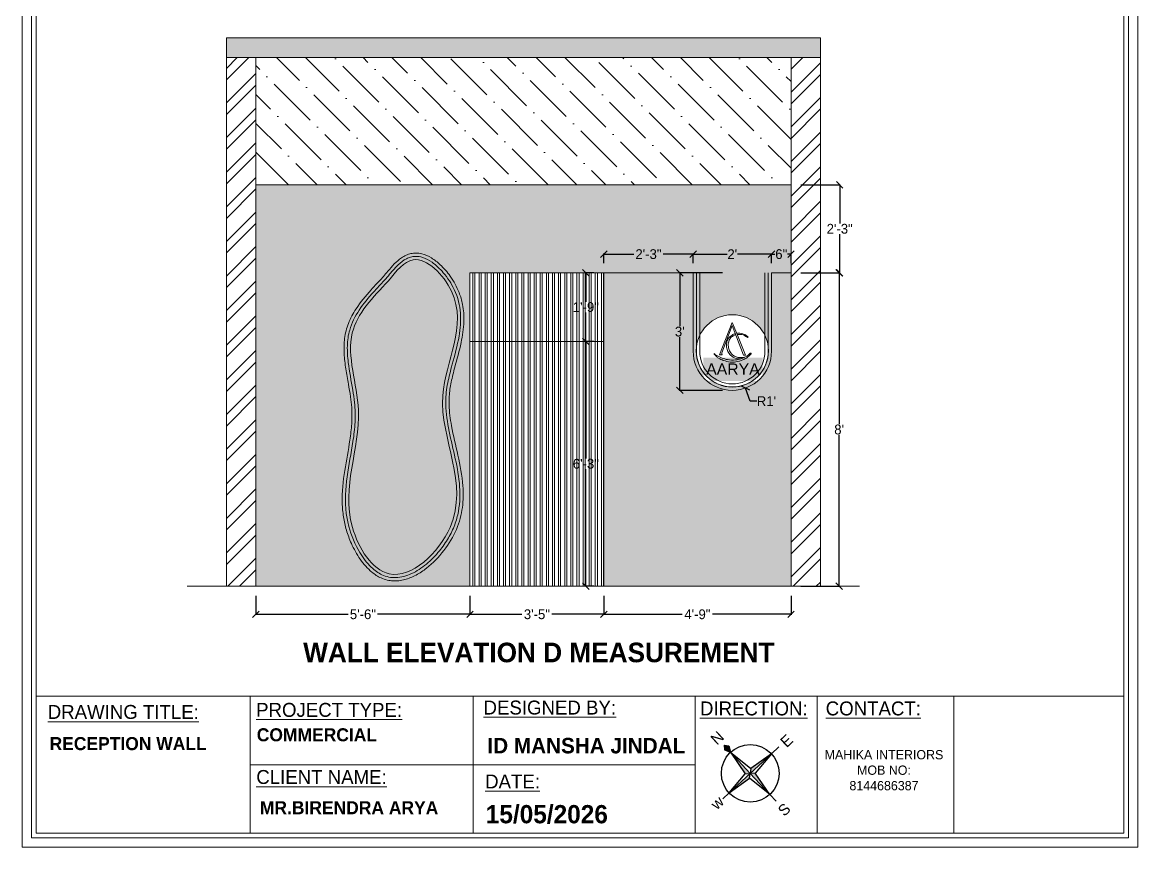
# Model space of a CAD drawing. Header units: inches. Extents: x 9636 to 21597, y -10243 to 557.
# Drawn here: x 21255 to 21596.8, y -3711.5 to -3458.6 of the extents above; entities that cross this region are included whole.
import ezdxf

# ---------------------------------------------------------------- set-up
doc = ezdxf.new("R2010")
doc.units = ezdxf.units.IN
doc.header["$MEASUREMENT"] = 0
for name, color, linetype in [('ELE', 5, 'Continuous'), ('FUR', 42, 'Continuous'), ('IEL-HATCH-002', 7, 'Continuous')]:
    doc.layers.add(name, color=color, linetype=linetype)
doc.layers.add('FURNI', color=140, linetype='Continuous', lineweight=18)
doc.styles.add('HEMI', font='stylu.ttf')
doc.styles.get("Standard").update_dxf_attribs({"font": 'arial.ttf'})
doc.dimstyles.get("Standard").update_dxf_attribs({"dimtxt": 0.18, "dimasz": 0.18, "dimexe": 0.18, "dimexo": 0.0625, "dimgap": 0.09, "dimtad": 0, "dimtih": 1, "dimtoh": 1, "dimdec": 0, "dimzin": 0, "dimdsep": 46, "dimlunit": 4, "dimtxsty": 'Standard', "dimcen": 0.09, "dimadec": 0, "dimazin": 0, "dimtfac": 1, "dimtdec": 0, "dimtofl": 0, "dimtmove": 0, "dimatfit": 3, "dimfxl": 1, "dimtolj": 1, "dimtzin": 0, "dimarcsym": 0})

# ---------------------------------------------------------------- blocks, each defined once
blk = doc.blocks.new('_Oblique')
at = {"color": 0, "linetype": 'ByBlock', "lineweight": -2}
blk.add_line((-0.5, -0.5), (0.5, 0.5), dxfattribs=at)
blk = doc.blocks.new('*D507')
at = {"color": 254, "lineweight": -2, "transparency": 16777216}
for p, q in [((21326.55, -3634.37), (21326.55, -3640.17)), ((21392.17, -3634.37), (21392.17, -3640.17))]:
    blk.add_line(p, q, dxfattribs=at)
at = {"color": 5, "lineweight": -2, "transparency": 16777216}
for p, q in [((21326.55, -3639.99), (21354.84, -3639.99)), ((21392.17, -3639.99), (21363.88, -3639.99))]:
    blk.add_line(p, q, dxfattribs=at)
at = {"layer": 'Defpoints', "color": 0, "transparency": 16777216}
for p in [(21326.55, -3631.37), (21392.17, -3631.37), (21392.17, -3639.99)]:
    blk.add_point(p, dxfattribs=at)
at = {"color": 5, "lineweight": -2, "transparency": 16777216, "xscale": 2, "yscale": 2, "zscale": 2, "rotation": 180}
blk.add_blockref('_Oblique', (21326.55, -3639.99), dxfattribs=at)
at = {"color": 5, "lineweight": -2, "transparency": 16777216, "xscale": 2, "yscale": 2, "zscale": 2}
blk.add_blockref('_Oblique', (21392.17, -3639.99), dxfattribs=at)
at = {"color": 5, "lineweight": 5, "transparency": 16777216, "insert": (21359.36, -3639.99), "char_height": 3, "attachment_point": 5, "style": 'HEMI'}
blk.add_mtext('\\A1;5\'-6"', dxfattribs=at)
blk = doc.blocks.new('*D508')
at = {"color": 254, "lineweight": -2, "transparency": 16777216}
for p, q in [((21392.17, -3634.37), (21392.17, -3640.17)), ((21433.17, -3634.37), (21433.17, -3640.17))]:
    blk.add_line(p, q, dxfattribs=at)
at = {"color": 5, "lineweight": -2, "transparency": 16777216}
for p, q in [((21392.17, -3639.99), (21408.09, -3639.99)), ((21433.17, -3639.99), (21417.25, -3639.99))]:
    blk.add_line(p, q, dxfattribs=at)
at = {"layer": 'Defpoints', "color": 0, "transparency": 16777216}
for p in [(21392.17, -3631.37), (21433.17, -3631.37), (21433.17, -3639.99)]:
    blk.add_point(p, dxfattribs=at)
at = {"color": 5, "lineweight": -2, "transparency": 16777216, "xscale": 2, "yscale": 2, "zscale": 2, "rotation": 180}
blk.add_blockref('_Oblique', (21392.17, -3639.99), dxfattribs=at)
at = {"color": 5, "lineweight": -2, "transparency": 16777216, "xscale": 2, "yscale": 2, "zscale": 2}
blk.add_blockref('_Oblique', (21433.17, -3639.99), dxfattribs=at)
at = {"color": 5, "lineweight": 5, "transparency": 16777216, "insert": (21412.67, -3639.99), "char_height": 3, "attachment_point": 5, "style": 'HEMI'}
blk.add_mtext('\\A1;3\'-5"', dxfattribs=at)
blk = doc.blocks.new('*D509')
at = {"color": 254, "lineweight": -2, "transparency": 16777216}
for p, q in [((21433.17, -3634.37), (21433.17, -3640.17)), ((21490.55, -3634.37), (21490.55, -3640.17))]:
    blk.add_line(p, q, dxfattribs=at)
at = {"color": 5, "lineweight": -2, "transparency": 16777216}
for p, q in [((21433.17, -3639.99), (21457.23, -3639.99)), ((21490.55, -3639.99), (21466.49, -3639.99))]:
    blk.add_line(p, q, dxfattribs=at)
at = {"layer": 'Defpoints', "color": 0, "transparency": 16777216}
for p in [(21433.17, -3631.37), (21490.55, -3631.37), (21490.55, -3639.99)]:
    blk.add_point(p, dxfattribs=at)
at = {"color": 5, "lineweight": -2, "transparency": 16777216, "xscale": 2, "yscale": 2, "zscale": 2, "rotation": 180}
blk.add_blockref('_Oblique', (21433.17, -3639.99), dxfattribs=at)
at = {"color": 5, "lineweight": -2, "transparency": 16777216, "xscale": 2, "yscale": 2, "zscale": 2}
blk.add_blockref('_Oblique', (21490.55, -3639.99), dxfattribs=at)
at = {"color": 5, "lineweight": 5, "transparency": 16777216, "insert": (21461.86, -3639.99), "char_height": 3, "attachment_point": 5, "style": 'HEMI'}
blk.add_mtext('\\A1;4\'-9"', dxfattribs=at)
blk = doc.blocks.new('*D510')
at = {"color": 254, "lineweight": -2, "transparency": 16777216}
for p, q in [((21493.55, -3535.37), (21505.46, -3535.37)), ((21493.55, -3631.37), (21505.46, -3631.37))]:
    blk.add_line(p, q, dxfattribs=at)
at = {"color": 5, "lineweight": -2, "transparency": 16777216}
for p, q in [((21505.28, -3535.37), (21505.28, -3581.73)), ((21505.28, -3631.37), (21505.28, -3585.01))]:
    blk.add_line(p, q, dxfattribs=at)
at = {"layer": 'Defpoints', "color": 0, "transparency": 16777216}
for p in [(21490.55, -3535.37), (21505.28, -3535.37), (21490.55, -3631.37)]:
    blk.add_point(p, dxfattribs=at)
at = {"color": 5, "lineweight": -2, "transparency": 16777216, "xscale": 2, "yscale": 2, "zscale": 2}
for p, rotation in [((21505.28, -3535.37), 90), ((21505.28, -3631.37), 270)]:
    blk.add_blockref('_Oblique', p, dxfattribs=dict(at, rotation=rotation))
at = {"color": 5, "lineweight": 5, "transparency": 16777216, "insert": (21505.28, -3583.37), "char_height": 3, "attachment_point": 5, "style": 'HEMI'}
blk.add_mtext("\\A1;8'", dxfattribs=at)
blk = doc.blocks.new('*D511')
at = {"color": 254, "lineweight": -2, "transparency": 16777216}
for p, q in [((21433.17, -3532.37), (21433.17, -3529.46)), ((21460.55, -3532.37), (21460.55, -3529.46))]:
    blk.add_line(p, q, dxfattribs=at)
at = {"color": 5, "lineweight": -2, "transparency": 16777216}
for p, q in [((21433.17, -3529.64), (21442.37, -3529.64)), ((21460.55, -3529.64), (21451.35, -3529.64))]:
    blk.add_line(p, q, dxfattribs=at)
at = {"layer": 'Defpoints', "color": 0, "transparency": 16777216}
for p in [(21460.55, -3529.64), (21433.17, -3535.37), (21460.55, -3535.37)]:
    blk.add_point(p, dxfattribs=at)
at = {"color": 5, "lineweight": -2, "transparency": 16777216, "xscale": 2, "yscale": 2, "zscale": 2, "rotation": 180}
blk.add_blockref('_Oblique', (21433.17, -3529.64), dxfattribs=at)
at = {"color": 5, "lineweight": -2, "transparency": 16777216, "xscale": 2, "yscale": 2, "zscale": 2}
blk.add_blockref('_Oblique', (21460.55, -3529.64), dxfattribs=at)
at = {"color": 5, "lineweight": 5, "transparency": 16777216, "insert": (21446.86, -3529.64), "char_height": 3, "attachment_point": 5, "style": 'HEMI'}
blk.add_mtext('\\A1;2\'-3"', dxfattribs=at)
blk = doc.blocks.new('*D512')
at = {"color": 254, "lineweight": -2, "transparency": 16777216}
for p, q in [((21460.55, -3532.37), (21460.55, -3529.46)), ((21484.55, -3532.37), (21484.55, -3529.46))]:
    blk.add_line(p, q, dxfattribs=at)
at = {"color": 5, "lineweight": -2, "transparency": 16777216}
for p, q in [((21460.55, -3529.64), (21470.98, -3529.64)), ((21484.55, -3529.64), (21474.13, -3529.64))]:
    blk.add_line(p, q, dxfattribs=at)
at = {"layer": 'Defpoints', "color": 0, "transparency": 16777216}
for p in [(21484.55, -3529.64), (21460.55, -3535.37), (21484.55, -3535.37)]:
    blk.add_point(p, dxfattribs=at)
at = {"color": 5, "lineweight": -2, "transparency": 16777216, "xscale": 2, "yscale": 2, "zscale": 2, "rotation": 180}
blk.add_blockref('_Oblique', (21460.55, -3529.64), dxfattribs=at)
at = {"color": 5, "lineweight": -2, "transparency": 16777216, "xscale": 2, "yscale": 2, "zscale": 2}
blk.add_blockref('_Oblique', (21484.55, -3529.64), dxfattribs=at)
at = {"color": 5, "lineweight": 5, "transparency": 16777216, "insert": (21472.55, -3529.64), "char_height": 3, "attachment_point": 5, "style": 'HEMI'}
blk.add_mtext("\\A1;2'", dxfattribs=at)
blk = doc.blocks.new('*D506')
at = {"color": 254, "lineweight": -2, "transparency": 16777216}
for p, q in [((21484.55, -3532.37), (21484.55, -3529.46)), ((21490.55, -3532.37), (21490.55, -3529.46))]:
    blk.add_line(p, q, dxfattribs=at)
at = {"color": 5, "lineweight": -2, "transparency": 16777216}
for p, q in [((21484.55, -3529.64), (21485.63, -3529.64)), ((21490.55, -3529.64), (21489.47, -3529.64))]:
    blk.add_line(p, q, dxfattribs=at)
at = {"layer": 'Defpoints', "color": 0, "transparency": 16777216}
for p in [(21490.55, -3529.64), (21484.55, -3535.37), (21490.55, -3535.37)]:
    blk.add_point(p, dxfattribs=at)
at = {"color": 5, "lineweight": -2, "transparency": 16777216, "xscale": 2, "yscale": 2, "zscale": 2, "rotation": 180}
blk.add_blockref('_Oblique', (21484.55, -3529.64), dxfattribs=at)
at = {"color": 5, "lineweight": -2, "transparency": 16777216, "xscale": 2, "yscale": 2, "zscale": 2}
blk.add_blockref('_Oblique', (21490.55, -3529.64), dxfattribs=at)
at = {"color": 5, "lineweight": 5, "transparency": 16777216, "insert": (21487.55, -3529.64), "char_height": 3, "attachment_point": 5, "style": 'HEMI'}
blk.add_mtext('\\A1;6"', dxfattribs=at)
blk = doc.blocks.new('*D513')
at = {"color": 254, "lineweight": -2, "transparency": 16777216}
for p, q in [((21469.55, -3535.37), (21456.28, -3535.37)), ((21469.55, -3571.37), (21456.28, -3571.37))]:
    blk.add_line(p, q, dxfattribs=at)
at = {"color": 5, "lineweight": -2, "transparency": 16777216}
for p, q in [((21456.46, -3535.37), (21456.46, -3551.73)), ((21456.46, -3571.37), (21456.46, -3555.02))]:
    blk.add_line(p, q, dxfattribs=at)
at = {"layer": 'Defpoints', "color": 0, "transparency": 16777216}
for p in [(21456.46, -3535.37), (21472.55, -3535.37), (21472.55, -3571.37)]:
    blk.add_point(p, dxfattribs=at)
at = {"color": 5, "lineweight": -2, "transparency": 16777216, "xscale": 2, "yscale": 2, "zscale": 2}
for p, rotation in [((21456.46, -3535.37), 90), ((21456.46, -3571.37), 270)]:
    blk.add_blockref('_Oblique', p, dxfattribs=dict(at, rotation=rotation))
at = {"color": 5, "lineweight": 5, "transparency": 16777216, "insert": (21456.46, -3553.37), "char_height": 3, "attachment_point": 5, "style": 'HEMI'}
blk.add_mtext("\\A1;3'", dxfattribs=at)
blk = doc.blocks.new('*D514')
at = {"color": 5, "lineweight": -2, "transparency": 16777216}
for p, q in [((21478.03, -3574.67), (21476.6, -3570.67)), ((21480.03, -3574.67), (21478.03, -3574.67))]:
    blk.add_line(p, q, dxfattribs=at)
at = {"layer": 'Defpoints', "color": 0, "transparency": 16777216}
for p in [(21472.55, -3559.37), (21476.6, -3570.67)]:
    blk.add_point(p, dxfattribs=at)
at = {"color": 5, "lineweight": -2, "transparency": 16777216, "xscale": 2, "yscale": 2, "zscale": 2, "rotation": 109.6981588162289}
blk.add_blockref('_Oblique', (21476.6, -3570.67), dxfattribs=at)
at = {"color": 5, "lineweight": 5, "transparency": 16777216, "insert": (21483, -3574.67), "char_height": 3, "attachment_point": 5, "style": 'HEMI'}
blk.add_mtext("\\A1;R1'", dxfattribs=at)
blk = doc.blocks.new('*D515')
at = {"color": 254, "lineweight": -2, "transparency": 16777216}
for p, q in [((21430.17, -3556.37), (21427.49, -3556.37)), ((21430.17, -3631.37), (21427.49, -3631.37))]:
    blk.add_line(p, q, dxfattribs=at)
at = {"color": 5, "lineweight": -2, "transparency": 16777216}
for p, q in [((21427.67, -3556.37), (21427.67, -3592.23)), ((21427.67, -3631.37), (21427.67, -3595.52))]:
    blk.add_line(p, q, dxfattribs=at)
at = {"layer": 'Defpoints', "color": 0, "transparency": 16777216}
for p in [(21433.17, -3556.37), (21427.67, -3631.37), (21433.17, -3631.37)]:
    blk.add_point(p, dxfattribs=at)
at = {"color": 5, "lineweight": -2, "transparency": 16777216, "xscale": 2, "yscale": 2, "zscale": 2}
for p, rotation in [((21427.67, -3556.37), 90), ((21427.67, -3631.37), 270)]:
    blk.add_blockref('_Oblique', p, dxfattribs=dict(at, rotation=rotation))
at = {"color": 5, "lineweight": 5, "transparency": 16777216, "insert": (21427.67, -3593.87), "char_height": 3, "attachment_point": 5, "style": 'HEMI'}
blk.add_mtext('\\A1;6\'-3"', dxfattribs=at)
blk = doc.blocks.new('*D516')
at = {"color": 254, "lineweight": -2, "transparency": 16777216}
for p, q in [((21430.17, -3535.37), (21427.49, -3535.37)), ((21430.17, -3556.37), (21427.49, -3556.37))]:
    blk.add_line(p, q, dxfattribs=at)
at = {"color": 5, "lineweight": -2, "transparency": 16777216}
for p, q in [((21427.67, -3535.37), (21427.67, -3544.23)), ((21427.67, -3556.37), (21427.67, -3547.51))]:
    blk.add_line(p, q, dxfattribs=at)
at = {"layer": 'Defpoints', "color": 0, "transparency": 16777216}
for p in [(21427.67, -3535.37), (21433.17, -3535.37), (21433.17, -3556.37)]:
    blk.add_point(p, dxfattribs=at)
at = {"color": 5, "lineweight": -2, "transparency": 16777216, "xscale": 2, "yscale": 2, "zscale": 2}
for p, rotation in [((21427.67, -3535.37), 90), ((21427.67, -3556.37), 270)]:
    blk.add_blockref('_Oblique', p, dxfattribs=dict(at, rotation=rotation))
at = {"color": 5, "lineweight": 5, "transparency": 16777216, "insert": (21427.67, -3545.87), "char_height": 3, "attachment_point": 5, "style": 'HEMI'}
blk.add_mtext('\\A1;1\'-9"', dxfattribs=at)
blk = doc.blocks.new('*D517')
at = {"color": 254, "lineweight": -2, "transparency": 16777216}
for p, q in [((21493.55, -3508.37), (21505.64, -3508.37)), ((21493.55, -3535.37), (21505.64, -3535.37))]:
    blk.add_line(p, q, dxfattribs=at)
at = {"color": 5, "lineweight": -2, "transparency": 16777216}
for p, q in [((21505.46, -3508.37), (21505.46, -3520.23)), ((21505.46, -3535.37), (21505.46, -3523.52))]:
    blk.add_line(p, q, dxfattribs=at)
at = {"layer": 'Defpoints', "color": 0, "transparency": 16777216}
for p in [(21490.55, -3508.37), (21505.46, -3508.37), (21490.55, -3535.37)]:
    blk.add_point(p, dxfattribs=at)
at = {"color": 5, "lineweight": -2, "transparency": 16777216, "xscale": 2, "yscale": 2, "zscale": 2}
for p, rotation in [((21505.46, -3508.37), 90), ((21505.46, -3535.37), 270)]:
    blk.add_blockref('_Oblique', p, dxfattribs=dict(at, rotation=rotation))
at = {"color": 5, "lineweight": 5, "transparency": 16777216, "insert": (21505.46, -3521.87), "char_height": 3, "attachment_point": 5, "style": 'HEMI'}
blk.add_mtext('\\A1;2\'-3"', dxfattribs=at)
blk = doc.blocks.new('A$C470D500B')
at = {"layer": 'ELE', "true_color": 0xed1f24}
h = blk.add_hatch(color=240, dxfattribs=at)
h.paths.add_polyline_path([(25.36, 49.16), (23.85, 47.28), (25.36, 44.35)])
h.paths.add_polyline_path([(25.36, 44.35), (26.88, 47.28), (25.36, 49.16)])
at = {"layer": 'ELE', "true_color": 0x000000}
h = blk.add_hatch(color=18, dxfattribs=at)
h.paths.add_polyline_path([(27.34, 28.11), (25.36, 29.71), (25.36, 15.08)])
h.paths.add_polyline_path([(40, 29.71), (27.34, 31.31), (25.36, 29.71)])
h.paths.add_polyline_path([(25.36, 44.35), (23.38, 31.31), (25.36, 29.71)])
h.paths.add_polyline_path([(23.38, 28.11), (25.36, 29.71), (10.73, 29.71)])
at = {"layer": 'ELE', "color": 240, "true_color": 0xed1f24}
for p, q in [((25.36, 49.16), (23.85, 47.28)), ((23.85, 47.28), (25.36, 44.35)), ((25.36, 49.16), (26.88, 47.28)), ((25.36, 44.35), (25.36, 49.16)), ((26.88, 47.28), (25.36, 44.35))]:
    blk.add_line(p, q, dxfattribs=at)
at = {"layer": 'ELE', "color": 18, "true_color": 0x000000}
for p, q in [((25.36, 44.35), (23.38, 31.31)), ((25.36, 29.71), (25.36, 44.35)), ((25.36, 44.35), (27.34, 31.31)), ((10.73, 29.71), (6.3, 29.71)), ((10.73, 29.71), (6.3, 29.71)), ((10.73, 29.71), (23.38, 31.31)), ((25.36, 29.71), (10.73, 29.71)), ((10.73, 29.71), (23.38, 28.11)), ((23.38, 31.31), (25.36, 29.71)), ((23.38, 28.11), (25.36, 29.71)), ((27.34, 31.31), (25.36, 29.71)), ((25.36, 29.71), (25.36, 15.08)), ((27.34, 28.11), (25.36, 29.71)), ((25.36, 29.71), (40, 29.71)), ((40, 29.71), (27.34, 31.31)), ((40, 29.71), (27.34, 28.11)), ((40, 29.71), (45.12, 29.71)), ((40, 29.71), (45.12, 29.71)), ((25.36, 15.08), (23.38, 28.11)), ((25.36, 15.08), (27.34, 28.11)), ((25.36, 15.08), (25.36, 10.4))]:
    blk.add_line(p, q, dxfattribs=at)
blk.add_circle((25.36, 29.71), 14.63, dxfattribs=at)
at = {"layer": 'ELE', "color": 240, "true_color": 0xed1f24}
blk.add_text('N', height=5.54, dxfattribs=at).set_placement((22.5, 51.52))
at = {"layer": 'ELE', "color": 18, "true_color": 0x000000}
for s, p in [('w', (0.11, 27.33)), ('E', (47.54, 26.51)), ('S', (22.95, 1.72))]:
    blk.add_text(s, height=5.54, dxfattribs=at).set_placement(p)

msp = doc.modelspace()

# ---------------------------------------------------------------- hatches: boundary and pattern name
at = {"layer": 'IEL-HATCH-002', "lineweight": 5, "true_color": 0x939598, "transparency": 33554687}
h = msp.add_hatch(dxfattribs=at)
h.set_pattern_fill('AR-CONC', color=252)
h.set_pattern_definition([(50, (8638.575, -12452.607), (7.1726018, -0.6275213), [0.75, -8.25]), (355, (8638.575, -12452.607), (-1.3875133, 7.5219213), [0.6, -6.6]), (100.451444, (8639.173, -12452.659), (5.7850885, 6.8944), [0.637402, -7.011421]), (46.1842, (8638.575, -12450.607), (10.6724133, -1.655193), [1.125, -12.375]), (96.635635, (8639.464, -12450.745), (9.3466195, 9.741186), [0.9561034, -10.5171376]), (351.18416, (8638.575, -12450.607), (9.3466195, 9.741186), [0.9, -9.9]), (21, (8639.575, -12451.107), (5.9690705, -4.026189), [0.75, -8.25]), (326, (8639.575, -12451.107), (2.4331533, 7.2515005), [0.6, -6.6]), (71.451445, (8640.0725, -12451.442), (8.4022238, 3.2253115), [0.637402, -7.011421]), (37.5, (8638.575, -12452.6067), (0.12159855, 3.32893854), [0, -6.52, 0, -6.7, 0, -6.625]), (7.5, (8638.575, -12452.6067), (2.6306954, 3.9441171), [0, -3.82, 0, -6.37, 0, -2.525]), (327.5, (8636.345, -12452.6067), (5.33822436, -0.2255487), [0, -2.5, 0, -7.8, 0, -10.35]), (317.5, (8635.345, -12452.6067), (5.8318617, 1.0010498), [0, -3.25, 0, -5.18, 0, -7.35])])
h.paths.add_polyline_path([(21499.55, -3463.37), (21317.55, -3463.37), (21317.55, -3469.37), (21499.55, -3469.37)])
at = {"layer": 'IEL-HATCH-002', "lineweight": 5, "true_color": 0xf27172, "transparency": 33554687}
h = msp.add_hatch(dxfattribs=at)
h.set_pattern_fill('ANSI32', color=11, scale=20)
h.set_pattern_definition([(45, (2872.2686, 1883.239), (-5.303301, 5.303301), []), (45, (2875.804, 1883.239), (-5.303301, 5.303301), [])])
h.paths.add_polyline_path([(21326.55, -3469.37), (21317.55, -3469.37), (21317.55, -3631.37), (21326.55, -3631.37)])
h.paths.add_polyline_path([(21499.55, -3469.37), (21490.55, -3469.37), (21490.55, -3631.37), (21499.55, -3631.37)])
at = {"layer": 'IEL-HATCH-002', "lineweight": 5, "true_color": 0xd7ebd2, "transparency": 33554687}
h = msp.add_hatch(dxfattribs=at)
h.set_pattern_fill('ANSI36', color=254, scale=50, angle=-90)
h.set_pattern_definition([(315, (2872.2686, 1883.239), (12.1533978, -3.314563), [15.625, -3.125, 0, -3.125])])
h.paths.add_polyline_path([(21326.55, -3469.37), (21326.55, -3508.37), (21490.55, -3508.37), (21490.55, -3469.37), (21477.96, -3469.37)])
at = {"layer": 'IEL-HATCH-002', "lineweight": 5, "true_color": 0xf6f1ef, "transparency": 33554687}
h = msp.add_hatch(color=7, dxfattribs=at)
h.dxf.hatch_style = 1
edge = h.paths.add_edge_path()
edge.add_line((21392.17, -3535.37), (21460.55, -3535.37))
edge.add_line((21460.55, -3535.37), (21460.55, -3559.37))
edge.add_arc((21472.55, -3559.37), 12, 180, 360)
edge.add_line((21484.55, -3559.37), (21484.55, -3535.37))
edge.add_line((21484.55, -3535.37), (21490.55, -3535.37))
edge.add_line((21490.55, -3535.37), (21490.55, -3508.37))
edge.add_line((21490.55, -3508.37), (21326.55, -3508.37))
edge.add_line((21326.55, -3508.37), (21326.55, -3631.37))
edge.add_line((21326.55, -3631.37), (21392.17, -3631.37))
edge.add_line((21392.17, -3631.37), (21392.17, -3535.37))
edge = h.paths.add_edge_path(flags=16)
edge.add_arc((21472.56, -3559.26), 11.06, 0, 360)
edge = h.paths.add_edge_path(flags=0)
edge.add_spline(control_points=[(21467, -3560.15), (21466.99, -3560.17), (21466.95, -3560.24), (21467.22, -3560.54), (21467.63, -3560.94), (21468.52, -3561.65), (21469.96, -3562.31), (21471.76, -3562.76), (21473.82, -3562.72), (21475.53, -3562.22), (21477.12, -3561.4), (21477.84, -3560.6), (21478.32, -3560.16), (21478.34, -3560.02), (21478.18, -3559.98), (21478.02, -3559.92), (21477.79, -3560.16), (21477.02, -3560.91), (21475.51, -3561.72), (21473.28, -3562.17), (21471.29, -3562.08), (21469.37, -3561.52), (21468.03, -3560.85), (21467.34, -3560.34), (21467.07, -3560.11), (21467.03, -3560.13), (21467, -3560.15)], knot_values=[0, 0, 0, 0, 0.070838, 0.206106, 1.031698, 1.953647, 3.556254, 5.766163, 7.447713, 9.67065, 11.07513, 12.735752, 12.907781, 12.987469, 13.097875, 13.330998, 13.450643, 14.017694, 16.660924, 18.335682, 20.853722, 22.52709, 24.354481, 25.19913, 25.249666, 25.332311, 25.332311, 25.332311, 25.332311], degree=3, periodic=0)
edge = h.paths.add_edge_path(flags=0)
edge.add_spline(control_points=[(21473.89, -3553.91), (21474.03, -3553.89), (21474.84, -3553.79), (21476.14, -3553.98), (21477.02, -3554.66), (21477.37, -3554.93)], knot_values=[0, 0, 0, 0, 1.813548, 10.541285, 16.157539, 16.157539, 16.157539, 16.157539], degree=3, periodic=0)
edge.add_line((21477.37, -3554.93), (21477.18, -3555.21))
edge.add_spline(control_points=[(21477.18, -3555.21), (21477.03, -3555.07), (21476.55, -3554.64), (21475.51, -3554.19), (21474.56, -3554.18), (21474.07, -3554.25), (21474.03, -3554.26)], knot_values=[0, 0, 0, 0, 2.645543, 8.36272, 14.266271, 14.768914, 14.768914, 14.768914, 14.768914], degree=3, periodic=0)
edge.add_line((21474.03, -3554.26), (21476.62, -3560.56))
edge.add_line((21476.62, -3560.56), (21476, -3560.58))
edge.add_line((21476, -3560.58), (21473.6, -3554.36))
edge.add_spline(control_points=[(21473.6, -3554.36), (21473.56, -3554.37), (21473.2, -3554.48), (21472.49, -3554.8), (21471.7, -3555.64), (21471.27, -3556.91), (21471.33, -3558.27), (21471.84, -3559.67), (21472.81, -3560.69), (21474.06, -3561.26), (21475.2, -3561.41), (21475.89, -3561.22), (21476.18, -3561.15)], knot_values=[16.690521, 16.690521, 16.690521, 16.690521, 17.241554, 21.545814, 26.718421, 31.770296, 38.530085, 43.97364, 50.865871, 56.199083, 61.564019, 65.443652, 65.443652, 65.443652, 65.443652], degree=3, periodic=0)
edge.add_line((21476.18, -3561.15), (21476.19, -3561.22))
edge.add_spline(control_points=[(21476.19, -3561.22), (21475.93, -3561.36), (21475.17, -3561.78), (21473.56, -3561.73), (21472.05, -3560.81), (21471.15, -3559.48), (21470.75, -3558.14), (21470.74, -3556.75), (21471.27, -3555.36), (21472.3, -3554.45), (21473.12, -3554.1), (21473.46, -3554.01)], knot_values=[18.028868, 18.028868, 18.028868, 18.028868, 21.746747, 29.210643, 37.675592, 43.774304, 49.70943, 55.653674, 61.54472, 68.370097, 72.960867, 72.960867, 72.960867, 72.960867], degree=3, periodic=0)
edge.add_line((21473.46, -3554.01), (21472.48, -3551.46))
edge.add_line((21472.48, -3551.46), (21469.32, -3559.89))
edge.add_arc((21469.93, -3560.09), 0.639, 161.6813, 217.7008)
edge.add_line((21469.42, -3560.48), (21468.61, -3560.48))
edge.add_line((21468.61, -3560.48), (21472.53, -3550.56))
edge.add_line((21472.53, -3550.56), (21473.89, -3553.91))
h.paths.add_polyline_path([(21463.68, -3568.45), (21481.81, -3568.45), (21481.81, -3561.32), (21463.68, -3561.32)], flags=16)
at = {"layer": 'IEL-HATCH-002', "lineweight": 5, "true_color": 0x000000, "transparency": 33554687}
h = msp.add_hatch(color=18, dxfattribs=at)
h.dxf.hatch_style = 1
h.set_gradient(color1=(147, 149, 152), name='INVCYLINDER')
edge = h.paths.add_edge_path()
edge.add_spline(control_points=[(21367.18, -3537.82), (21362.38, -3542.83), (21351.69, -3553.99), (21362.49, -3582.18), (21349.58, -3606.36), (21367.64, -3635.13), (21397.25, -3607.67), (21375.7, -3575.64), (21394.87, -3546.87), (21375.66, -3527.25), (21369.59, -3534.82), (21367.18, -3537.82)], knot_values=[0, 0, 0, 0, 19.350675, 43.114386, 79.112356, 97.266244, 120.716546, 161.181947, 193.25878, 208.439194, 218.407051, 218.407051, 218.407051, 218.407051], degree=3, periodic=0)
at = {"layer": 'IEL-HATCH-002', "lineweight": 5, "true_color": 0xafd9aa, "transparency": 33554687}
h = msp.add_hatch(dxfattribs=at)
h.set_pattern_fill('ANSI32', color=9, scale=5, angle=45)
h.set_pattern_definition([(90, (8650.5751, -12452.6067), (-1.875, 0), []), (90, (8651.2001, -12451.9817), (-1.875, 0), [])])
h.paths.add_polyline_path([(21433.17, -3556.37), (21392.17, -3556.37), (21392.17, -3631.37), (21433.17, -3631.37)])
h.paths.add_polyline_path([(21433.17, -3535.37), (21392.17, -3535.37), (21392.17, -3556.37), (21433.17, -3556.37)])
at = {"layer": 'IEL-HATCH-002', "lineweight": 5, "true_color": 0xabd09f, "transparency": 33554687}
h = msp.add_hatch(color=253, dxfattribs=at)
h.dxf.hatch_style = 1
edge = h.paths.add_edge_path()
edge.add_line((21490.55, -3535.37), (21484.55, -3535.37))
edge.add_line((21484.55, -3535.37), (21484.55, -3559.37))
edge.add_arc((21472.55, -3559.37), 12, -180, 0, ccw=False)
edge.add_line((21460.55, -3559.37), (21460.55, -3535.37))
edge.add_line((21460.55, -3535.37), (21433.17, -3535.37))
edge.add_line((21433.17, -3535.37), (21433.17, -3631.37))
edge.add_line((21433.17, -3631.37), (21490.55, -3631.37))
edge.add_line((21490.55, -3631.37), (21490.55, -3535.37))

# ---------------------------------------------------------------- linework, layer by layer
at = {"lineweight": 5}
for p, q in [((21317.55, -3463.37), (21317.55, -3631.37)), ((21317.55, -3463.37), (21499.55, -3463.37)), ((21499.55, -3463.37), (21499.55, -3631.37)), ((21317.55, -3469.37), (21499.55, -3469.37)), ((21326.55, -3469.37), (21326.55, -3631.37)), ((21490.55, -3469.37), (21490.55, -3631.37)), ((21326.55, -3508.37), (21490.55, -3508.37)), ((21392.17, -3535.37), (21460.55, -3535.37)), ((21392.17, -3535.37), (21392.17, -3631.37)), ((21433.17, -3535.37), (21433.17, -3631.37)), ((21484.55, -3535.37), (21490.55, -3535.37)), ((21392.17, -3556.37), (21433.17, -3556.37)), ((21305.55, -3631.37), (21511.55, -3631.37))]:
    msp.add_line(p, q, dxfattribs=at)
at = {"color": 18, "lineweight": 5, "true_color": 0x000000}
for p, q in [((21468.61, -3560.48), (21472.53, -3550.56)), ((21472.53, -3550.56), (21473.91, -3553.96)), ((21472.48, -3551.46), (21469.34, -3559.85)), ((21476, -3560.58), (21472.48, -3551.46)), ((21473.91, -3553.96), (21476.62, -3560.56)), ((21477.18, -3555.21), (21477.37, -3554.93)), ((21468.61, -3560.48), (21469.42, -3560.48)), ((21476.62, -3560.56), (21476, -3560.58)), ((21476.18, -3561.15), (21476.19, -3561.22)), ((21324.86, -3665.1), (21324.86, -3707.05)), ((21393.17, -3665.1), (21393.17, -3707.05)), ((21461.12, -3665.1), (21461.12, -3707.05)), ((21498.54, -3665.1), (21498.54, -3707.05)), ((21540.38, -3665.1), (21540.38, -3707.05)), ((21393.17, -3686.08), (21324.86, -3686.08)), ((21393.17, -3686.08), (21461.12, -3686.08))]:
    msp.add_line(p, q, dxfattribs=at)
at = {"lineweight": 5}
msp.add_lwpolyline([(21460.55, -3535.37), (21460.55, -3559.37, 1), (21484.55, -3559.37), (21484.55, -3535.37)], format="xyb", dxfattribs=at)
at = {"color": 51, "lineweight": 5, "true_color": 0xf7f281}
for points in [[(21461.55, -3535.37), (21461.55, -3559.37, 1), (21483.55, -3559.37), (21483.55, -3535.36)], [(21462.55, -3535.36), (21462.55, -3559.37, 1), (21482.55, -3559.37), (21482.55, -3535.38)]]:
    msp.add_lwpolyline(points, format="xyb", dxfattribs=at)
at = {"lineweight": 5}
msp.add_circle((21472.56, -3559.26), 11.06, dxfattribs=at)
at = {"color": 18, "lineweight": 5, "true_color": 0x000000}
msp.add_arc((21469.93, -3560.09), 0.639, 157.2045, 217.7008, dxfattribs=at)
at = {"color": 41, "lineweight": 5, "true_color": 0xf4ee51}
for points, knots in [([(21365.68, -3536.5), (21365.25, -3536.94), (21364.83, -3537.38), (21363.56, -3538.71), (21362.72, -3539.61), (21360.21, -3542.4), (21358.61, -3544.34), (21356.35, -3547.82), (21355.55, -3549.3), (21354.65, -3551.58), (21354.4, -3552.34), (21354.01, -3553.88), (21353.86, -3554.66), (21353.57, -3557), (21353.55, -3558.56), (21353.71, -3561.69), (21353.9, -3563.25), (21354.37, -3566.36), (21354.65, -3567.91), (21355.15, -3570.76), (21355.37, -3572.06), (21355.71, -3574.46), (21355.84, -3575.57), (21355.98, -3577.49), (21356.01, -3578.31), (21356.01, -3579.96), (21355.98, -3580.79), (21355.82, -3583.26), (21355.62, -3584.92), (21354.92, -3589.66), (21354.29, -3592.77), (21353.3, -3599.17), (21352.93, -3602.46), (21353.07, -3607.27), (21353.19, -3608.7), (21353.62, -3611.48), (21353.92, -3612.83), (21354.72, -3615.57), (21355.23, -3616.94), (21356.58, -3619.98), (21357.49, -3621.62), (21359.58, -3624.61), (21360.77, -3625.96), (21362.98, -3627.77), (21363.92, -3628.38), (21365.53, -3629.11), (21366.16, -3629.33), (21367.4, -3629.63), (21368.01, -3629.72), (21369.21, -3629.78), (21369.82, -3629.75), (21371.02, -3629.61), (21371.61, -3629.5), (21373.37, -3629.02), (21374.52, -3628.55), (21376.75, -3627.36), (21377.83, -3626.65), (21380.82, -3624.31), (21382.62, -3622.46), (21385.73, -3618.4), (21387.05, -3616.19), (21388.96, -3611.72), (21389.54, -3609.47), (21390.13, -3605.02), (21390.15, -3602.82), (21389.76, -3597.45), (21389.14, -3594.32), (21387.79, -3588.19), (21387.04, -3585.18), (21386.12, -3580.1), (21385.84, -3577.99), (21385.74, -3575.01), (21385.75, -3574.11), (21385.86, -3572.48), (21385.93, -3571.76), (21386.14, -3570.3), (21386.27, -3569.56), (21386.73, -3567.32), (21387.11, -3565.81), (21388.18, -3561.82), (21388.9, -3559.3), (21389.9, -3554.62), (21390.24, -3552.47), (21390.36, -3548.54), (21390.25, -3546.78), (21389.66, -3543.81), (21389.31, -3542.6), (21388.17, -3539.68), (21387.23, -3537.96), (21385.19, -3535.1), (21384.17, -3533.9), (21382.21, -3532.07), (21381.31, -3531.38), (21379.43, -3530.23), (21378.43, -3529.78), (21376.83, -3529.39), (21376.27, -3529.31), (21375.17, -3529.29), (21374.62, -3529.34), (21373.56, -3529.57), (21373.05, -3529.75), (21372.09, -3530.19), (21371.64, -3530.46), (21370.41, -3531.3), (21369.68, -3531.94), (21368.3, -3533.34), (21367.64, -3534.09), (21366.55, -3535.4), (21366.11, -3535.95), (21365.68, -3536.5)], [0.081736, 0.081736, 0.081736, 0.081736, 1.780266, 1.780266, 5.177326, 5.177326, 12.196269, 12.196269, 16.978609, 16.978609, 19.250332, 19.250332, 21.522055, 21.522055, 26.023987, 26.023987, 30.52592, 30.52592, 35.027852, 35.027852, 38.875882, 38.875882, 42.252016, 42.252016, 44.847938, 44.847938, 47.44386, 47.44386, 52.635703, 52.635703, 62.216093, 62.216093, 71.796483, 71.796483, 75.743811, 75.743811, 79.394095, 79.394095, 83.04438, 83.04438, 87.676275, 87.676275, 92.308171, 92.308171, 95.305997, 95.305997, 97.098628, 97.098628, 98.737334, 98.737334, 100.37604, 100.37604, 102.014745, 102.014745, 105.292157, 105.292157, 108.569568, 108.569568, 114.743693, 114.743693, 120.917818, 120.917818, 127.091943, 127.091943, 133.266068, 133.266068, 142.378356, 142.378356, 151.490645, 151.490645, 158.137508, 158.137508, 161.073794, 161.073794, 163.426786, 163.426786, 165.779779, 165.779779, 170.485763, 170.485763, 178.001651, 178.001651, 184.116186, 184.116186, 188.9126, 188.9126, 192.156094, 192.156094, 196.74214, 196.74214, 200.412324, 200.412324, 203.184603, 203.184603, 205.956881, 205.956881, 207.387148, 207.387148, 208.7444, 208.7444, 210.101651, 210.101651, 211.458903, 211.458903, 213.993126, 213.993126, 216.527348, 216.527348, 218.331122, 218.331122, 218.331122, 218.331122]), ([(21366.43, -3537.16), (21366.01, -3537.6), (21365.58, -3538.04), (21364.32, -3539.37), (21363.48, -3540.26), (21361.05, -3542.96), (21359.52, -3544.81), (21356.96, -3548.68), (21355.93, -3550.71), (21355.08, -3553.67), (21354.91, -3554.48), (21354.68, -3556.11), (21354.62, -3556.93), (21354.55, -3559.42), (21354.67, -3561.11), (21355.21, -3565.61), (21355.78, -3568.46), (21356.45, -3572.54), (21356.64, -3573.82), (21356.89, -3576.09), (21356.96, -3577.1), (21357.02, -3579.11), (21357.01, -3580.1), (21356.86, -3583.09), (21356.62, -3585.07), (21355.77, -3590.62), (21355.03, -3594.19), (21354.03, -3601.5), (21353.79, -3605.23), (21354.45, -3610.43), (21354.7, -3611.77), (21355.78, -3615.84), (21356.92, -3618.62), (21359.42, -3622.76), (21360.58, -3624.28), (21362.91, -3626.49), (21364.01, -3627.3), (21365.87, -3628.18), (21366.57, -3628.42), (21368.02, -3628.72), (21368.75, -3628.78), (21371.09, -3628.69), (21372.7, -3628.24), (21375.83, -3626.8), (21377.36, -3625.8), (21380.24, -3623.42), (21381.59, -3622.03), (21383.83, -3619.29), (21384.75, -3617.96), (21386.32, -3615.28), (21386.97, -3613.92), (21387.99, -3611.2), (21388.36, -3609.85), (21389.17, -3605.57), (21389.19, -3602.66), (21388.64, -3596.91), (21388.07, -3594.07), (21386.81, -3588.44), (21386.13, -3585.65), (21385.09, -3580.14), (21384.74, -3577.41), (21384.76, -3573.78), (21384.81, -3572.86), (21385.02, -3570.99), (21385.17, -3570.05), (21385.71, -3567.21), (21386.21, -3565.31), (21387.49, -3560.56), (21388.3, -3557.69), (21389.22, -3552.46), (21389.43, -3550.1), (21389.07, -3545.32), (21388.5, -3542.9), (21386.5, -3538.67), (21385.34, -3536.88), (21382.95, -3534.07), (21381.78, -3532.97), (21379.64, -3531.48), (21378.69, -3530.97), (21376.95, -3530.41), (21376.17, -3530.28), (21374.92, -3530.31), (21374.44, -3530.38), (21373.53, -3530.64), (21373.1, -3530.82), (21371.78, -3531.5), (21370.95, -3532.15), (21369.37, -3533.64), (21368.62, -3534.48), (21367.4, -3535.95), (21366.91, -3536.56), (21366.43, -3537.16)], [0.040875, 0.040875, 0.040875, 0.040875, 1.741816, 1.741816, 5.143696, 5.143696, 11.947458, 11.947458, 18.75122, 18.75122, 21.240699, 21.240699, 23.730179, 23.730179, 28.709138, 28.709138, 36.973448, 36.973448, 40.736243, 40.736243, 43.795363, 43.795363, 46.854484, 46.854484, 52.972725, 52.972725, 63.944217, 63.944217, 74.915708, 74.915708, 78.665792, 78.665792, 86.165959, 86.165959, 91.234368, 91.234368, 95.152018, 95.152018, 97.357496, 97.357496, 99.562975, 99.562975, 104.369114, 104.369114, 109.175254, 109.175254, 113.981393, 113.981393, 117.983366, 117.983366, 121.874853, 121.874853, 125.766339, 125.766339, 134.18052, 134.18052, 142.5947, 142.5947, 151.008881, 151.008881, 159.423061, 159.423061, 162.348767, 162.348767, 165.274472, 165.274472, 171.125883, 171.125883, 179.71103, 179.71103, 186.533731, 186.533731, 193.356431, 193.356431, 198.449818, 198.449818, 202.433107, 202.433107, 205.385104, 205.385104, 207.679839, 207.679839, 209.062327, 209.062327, 210.444816, 210.444816, 213.408153, 213.408153, 216.371491, 216.371491, 218.369072, 218.369072, 218.369072, 218.369072])]:
    msp.add_open_spline(points, degree=3, knots=knots, dxfattribs=at)
at = {"color": 18, "lineweight": 5, "true_color": 0x000000}
for points in [[(21367.18, -3537.82), (21356.12, -3553.7), (21357.97, -3577.39), (21356.16, -3613.34), (21367.42, -3627.58), (21386.08, -3613.37), (21383.82, -3572.97), (21386.5, -3541), (21374.77, -3531.36), (21367.18, -3537.82)], [(21467, -3560.15), (21466.97, -3560.22), (21467.04, -3560.34), (21467.62, -3560.92), (21468.35, -3561.48), (21469.79, -3562.19), (21471.94, -3562.69), (21473.62, -3562.66), (21475.77, -3562.06), (21476.99, -3561.38), (21478.22, -3560.26), (21478.32, -3560.12), (21478.32, -3560.04), (21478.22, -3559.99), (21477.99, -3559.96), (21477.9, -3560.04), (21477.5, -3560.44), (21475.19, -3561.72), (21473.55, -3562.06), (21471.03, -3561.95), (21469.42, -3561.48), (21467.79, -3560.66), (21467.12, -3560.15), (21467.08, -3560.12), (21467, -3560.15)]]:
    msp.add_spline(points, degree=3, dxfattribs=at)
for points, knots in [([(21473.46, -3554.01), (21473.12, -3554.1), (21472.3, -3554.45), (21471.27, -3555.36), (21470.74, -3556.75), (21470.75, -3558.14), (21471.15, -3559.48), (21472.05, -3560.81), (21473.56, -3561.73), (21475.17, -3561.78), (21475.93, -3561.36), (21476.19, -3561.22)], [18.028868, 18.028868, 18.028868, 18.028868, 22.619638, 29.445015, 35.336061, 41.280304, 47.215431, 53.314143, 61.779091, 69.242988, 72.960867, 72.960867, 72.960867, 72.960867]), ([(21473.6, -3554.36), (21473.56, -3554.37), (21473.2, -3554.48), (21472.49, -3554.8), (21471.7, -3555.64), (21471.27, -3556.91), (21471.33, -3558.27), (21471.84, -3559.67), (21472.81, -3560.69), (21474.06, -3561.26), (21475.2, -3561.41), (21475.89, -3561.22), (21476.18, -3561.15)], [16.690521, 16.690521, 16.690521, 16.690521, 17.241554, 21.545814, 26.718421, 31.770296, 38.530085, 43.97364, 50.865871, 56.199083, 61.564019, 65.443652, 65.443652, 65.443652, 65.443652]), ([(21477.37, -3554.93), (21477.02, -3554.66), (21476.14, -3553.98), (21474.84, -3553.79), (21474.03, -3553.89), (21473.89, -3553.91)], [0, 0, 0, 0, 5.616254, 14.343992, 16.157539, 16.157539, 16.157539, 16.157539]), ([(21477.18, -3555.21), (21477.03, -3555.07), (21476.55, -3554.64), (21475.51, -3554.19), (21474.56, -3554.18), (21474.07, -3554.25), (21474.03, -3554.26)], [0, 0, 0, 0, 2.645543, 8.36272, 14.266271, 14.768914, 14.768914, 14.768914, 14.768914])]:
    msp.add_open_spline(points, degree=3, knots=knots, dxfattribs=at)
at = {"layer": 'FURNI', "color": 18, "lineweight": 5, "true_color": 0x000000}
msp.add_line((21592.5, -3665.1), (21259.27, -3665.1), dxfattribs=at)
for points in [[(21255, -3711.32), (21255, -3233.05), (21596.76, -3233.05), (21596.76, -3711.32)], [(21257.84, -3708.47), (21257.84, -3235.89), (21593.92, -3235.89), (21593.92, -3708.47)], [(21259.27, -3707.05), (21259.27, -3237.32), (21592.5, -3237.32), (21592.5, -3707.05)]]:
    msp.add_lwpolyline(points, close=True, dxfattribs=at)

# ---------------------------------------------------------------- block references
at = {"layer": 'FUR', "lineweight": 5, "xscale": 0.6032084241775657, "yscale": 0.6032084241775657, "zscale": 0.6032084241775657, "rotation": 42.77980298507691}
msp.add_blockref('A$C470D500B', (21478.98, -3712.26), dxfattribs=at)

# ---------------------------------------------------------------- texts
at = {"color": 7, "lineweight": 5, "true_color": 0xffffff, "insert": (21464.55, -3563.1), "char_height": 3.4608, "attachment_point": 1}
msp.add_mtext_dynamic_manual_height_columns('{\\C256;\\c0;AARYA}', width=0.4981, gutter_width=0.231, heights=[0.136], dxfattribs=at)
at = {"color": 1, "lineweight": 5, "insert": (21502.43, -3648.66), "char_height": 6, "width": 178.3179, "attachment_point": 3, "rotation": 0.0094, "style": 'HEMI'}
msp.add_mtext('\\pxqc;{\\fStylus BT|b1|i0|c0|p34;WALL ELEVATION D MEASUREMENT}', dxfattribs=at)
at = {"lineweight": 5, "attachment_point": 1, "rotation": 359.9906, "style": 'HEMI'}
for s, insert, char_height, width in [('{\\LPROJECT TYPE:}', (21326.64, -3667.13), 4.269, 44.8425), ('{\\LDESIGNED BY:}', (21396.32, -3666.42), 4.269, 45.0971), ('{\\LDIRECTION:}', (21462.65, -3666.69), 4.269, 33.0207), ('{\\LCONTACT:}', (21501.17, -3666.69), 4.269, 33.0207), ('{\\LDRAWING TITLE:}', (21262.79, -3667.76), 4.269, 47.5331), ('{\\fStylus BT|b1|i0|c0|p34;COMMERCIAL}', (21326.84, -3674.9), 4, 67.4341), ('{\\fStylus BT|b1|i0|c0|p34;RECEPTION WALL}', (21263.35, -3677.6), 4, 67.4341), ('{\\fStylus BT|b1|i0|c0|p34;ID MANSHA JINDAL}', (21397.52, -3677.85), 4.7434, 62.913), ('\\pxqc;MAHIKA INTERIORS\\PMOB NO:\\P8144686387', (21494.87, -3681.57), 2.846, 48.3179), ('{\\LCLIENT NAME:}', (21326.69, -3687.7), 4.269, 44.1087), ('{\\LDATE:}', (21396.81, -3689.07), 4.269, 33.0207), ('{\\fStylus BT|b1|i0|c0|p34;MR.BIRENDRA ARYA}', (21327.79, -3697.25), 4, 67.4341), ('{\\fStylus BT|b1|i0|c0|p34;15/05/2026}', (21397.01, -3698.43), 5.5907, 43.2439)]:
    msp.add_mtext(s, dxfattribs=dict(at, insert=insert, char_height=char_height, width=width))

# ---------------------------------------------------------------- dimensions: what is measured, and where the dimension line sits
at = {"color": 18, "lineweight": 5, "true_color": 0x000000}
for base, p1, p2, picture, middle in [((21505.46, -3508.37), (21490.55, -3535.37), (21490.55, -3508.37), '*D517', (21505.46, -3521.87)), ((21427.67, -3535.37), (21433.17, -3556.37), (21433.17, -3535.37), '*D516', (21427.67, -3545.87)), ((21456.46, -3535.37), (21472.55, -3571.37), (21472.55, -3535.37), '*D513', (21456.46, -3553.37)), ((21505.28, -3535.37), (21490.55, -3631.37), (21490.55, -3535.37), '*D510', (21505.28, -3583.37)), ((21427.67, -3631.37), (21433.17, -3556.37), (21433.17, -3631.37), '*D515', (21427.67, -3593.87))]:
    dim = msp.add_linear_dim(base=base, p1=p1, p2=p2, angle=90, dimstyle='Standard', override={"dimtxt": 3, "dimasz": 2, "dimexo": 3, "dimtxsty": 'HEMI', "dimblk": 'Oblique', "dimcen": 0, "dimclrd": 5, "dimclre": 254, "dimclrt": 5, "dimldrblk": 'Oblique', "dimfxl": 0.03937, "dimarcsym": 1}, dxfattribs=at)
    dim.commit()
    dim.dimension.update_dxf_attribs({"geometry": picture, "text_midpoint": middle})
for base, p1, p2, override, picture, middle in [((21460.55, -3529.64), (21433.17, -3535.37), (21460.55, -3535.37), {"dimtxt": 3, "dimasz": 2, "dimexo": 3, "dimtxsty": 'HEMI', "dimblk": 'Oblique', "dimcen": 0, "dimclrd": 5, "dimclre": 254, "dimclrt": 5, "dimldrblk": 'Oblique', "dimfxl": 0.03937, "dimarcsym": 1}, '*D511', (21446.86, -3529.64)), ((21484.55, -3529.64), (21460.55, -3535.37), (21484.55, -3535.37), {"dimtxt": 3, "dimasz": 2, "dimexo": 3, "dimtxsty": 'HEMI', "dimblk": 'Oblique', "dimcen": 0, "dimclrd": 5, "dimclre": 254, "dimclrt": 5, "dimldrblk": 'Oblique', "dimfxl": 0.03937, "dimarcsym": 1}, '*D512', (21472.55, -3529.64)), ((21490.55, -3529.64), (21484.55, -3535.37), (21490.55, -3535.37), {"dimtxt": 3, "dimasz": 2, "dimexo": 3, "dimtxsty": 'HEMI', "dimblk": 'Oblique', "dimcen": 0, "dimclrd": 5, "dimclre": 254, "dimclrt": 5, "dimldrblk": 'Oblique', "dimfxl": 0.03937, "dimarcsym": 1}, '*D506', (21487.55, -3529.64)), ((21392.17, -3639.99), (21326.55, -3631.37), (21392.17, -3631.37), {"dimtxt": 3, "dimasz": 2, "dimexo": 3, "dimtxsty": 'HEMI', "dimblk": 'Oblique', "dimcen": 0, "dimclrd": 5, "dimclre": 254, "dimclrt": 5, "dimldrblk": 'Oblique', "dimfxl": 0.03937, "dimarcsym": 1}, '*D507', (21359.36, -3639.99)), ((21433.17, -3639.99), (21392.17, -3631.37), (21433.17, -3631.37), {"dimtxt": 3, "dimasz": 2, "dimexo": 3, "dimtxsty": 'HEMI', "dimblk": 'Oblique', "dimcen": 0, "dimclrd": 5, "dimclre": 254, "dimclrt": 5, "dimtmove": 1, "dimldrblk": 'Oblique', "dimfxl": 0.03937, "dimarcsym": 1}, '*D508', (21412.67, -3639.99)), ((21490.55, -3639.99), (21433.17, -3631.37), (21490.55, -3631.37), {"dimtxt": 3, "dimasz": 2, "dimexo": 3, "dimtxsty": 'HEMI', "dimblk": 'Oblique', "dimcen": 0, "dimclrd": 5, "dimclre": 254, "dimclrt": 5, "dimtmove": 1, "dimldrblk": 'Oblique', "dimfxl": 0.03937, "dimarcsym": 1}, '*D509', (21461.86, -3639.99))]:
    dim = msp.add_linear_dim(base=base, p1=p1, p2=p2, dimstyle='Standard', override=override, dxfattribs=at)
    dim.commit()
    dim.dimension.update_dxf_attribs({"geometry": picture, "text_midpoint": middle})
dim = msp.add_radius_dim(center=(21472.55, -3559.37), mpoint=(21476.6, -3570.67), dimstyle='Standard', override={"dimtxt": 3, "dimasz": 2, "dimexo": 3, "dimtxsty": 'HEMI', "dimblk": 'Oblique', "dimcen": 0, "dimclrd": 5, "dimclre": 254, "dimclrt": 5, "dimldrblk": 'Oblique', "dimfxl": 0.03937, "dimarcsym": 1}, dxfattribs=at)
dim.commit()
dim.dimension.update_dxf_attribs({"geometry": '*D514', "text_midpoint": (21483, -3574.67), "dimtype": 164})

doc.saveas('drawing.dxf')
